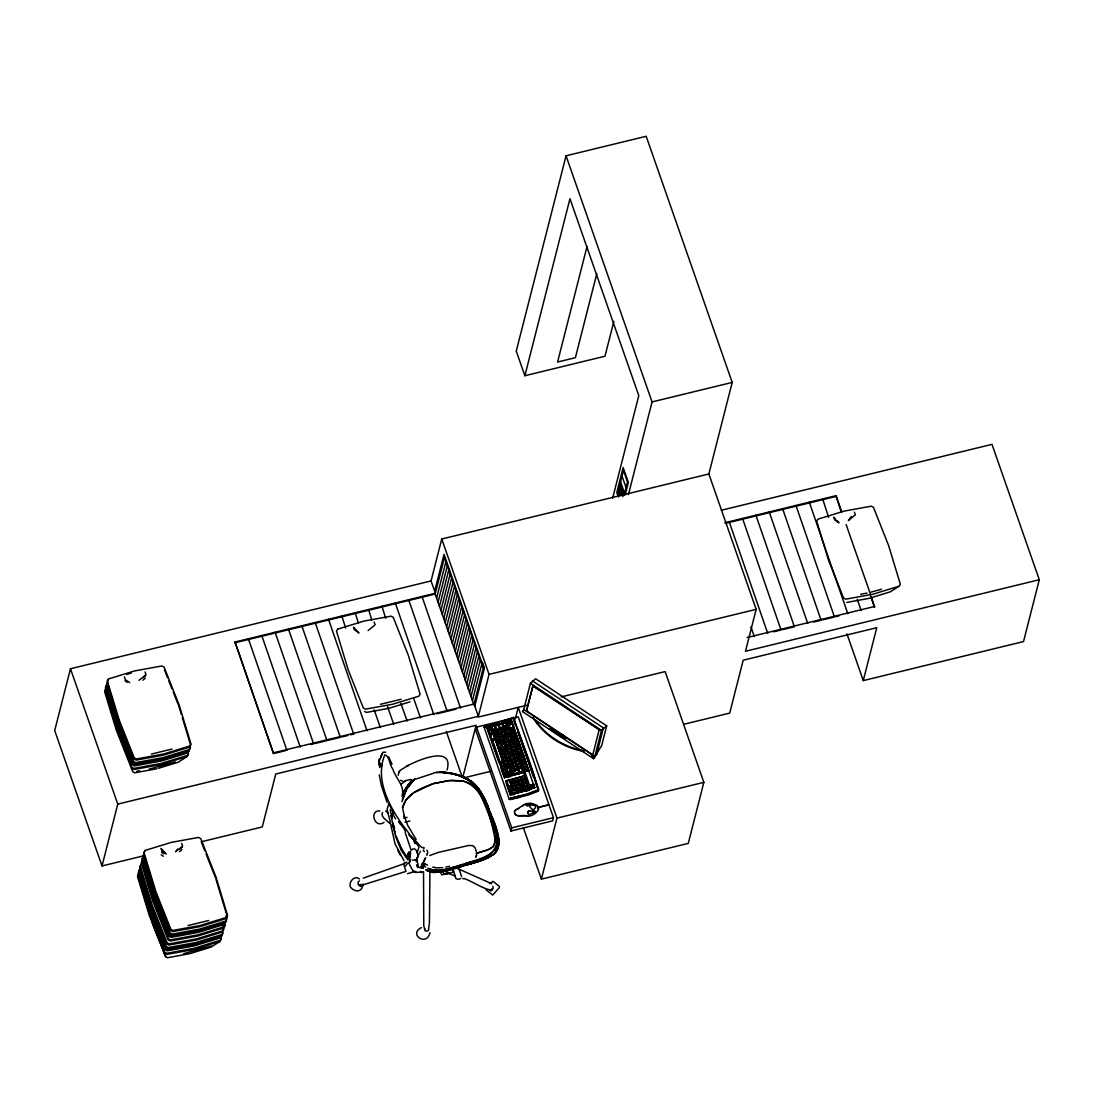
<?xml version="1.0" encoding="UTF-8"?>
<svg xmlns="http://www.w3.org/2000/svg" width="1094" height="1094" viewBox="0 0 1094 1094"><rect width="100%" height="100%" fill="white"/><g stroke="black" fill="none" stroke-linecap="round" stroke-linejoin="round"><path stroke-width="1.5" d="M494.748 725.883L498.126 724.57L494.748 725.883L496.539 731.024L500.04 730.067L499.561 728.686L496.744 729.452L496.539 731.024M500.04 730.067L496.662 731.366L497.743 734.457L501.243 733.486L500.751 732.118L497.948 732.884L497.743 734.457M501.243 733.486L498.987 734.498M506.03 747.612L502.543 748.187L502.023 744.563L502.543 748.187M507.233 751.045L503.746 751.619L503.226 747.981L503.746 751.619M509.626 757.513L506.139 758.484L506.344 756.911L509.148 756.145L509.626 757.91L506.262 758.826L507.342 761.916L510.83 760.945L510.351 759.578L507.548 760.344L507.342 761.916M510.83 760.945L508.587 761.957M512.033 764.378L508.532 765.349L508.737 763.776L511.554 763.01L512.033 764.774L509.777 765.39M513.236 767.81L509.736 768.781L509.941 767.209L512.758 766.443L513.223 768.207L509.859 769.123L510.939 772.214L514.303 771.297L513.948 769.875L511.144 770.641L510.939 772.214M516.833 778.107L513.455 779.42L515.356 786.025L514.016 778.873L516.833 778.107L521.51 791.878L521.141 790.47L518.337 791.236L518.132 792.808L529.551 789.43L506.043 722.163L486.926 728.043L498.973 762.491M429.915 871.768L429.422 923.336M429.149 924.375L428.547 930.16L427.234 931.103L424.992 930.762L423.761 925.661L423.528 871.822M507.917 721.808L511.226 720.549L512.307 723.64L508.997 724.898L507.917 721.808L511.226 720.549M510.201 728.331L513.51 727.072L510.201 728.331L511.281 731.407L514.59 730.163L512.963 726.895M511.404 731.749L512.471 734.84L515.78 733.595L514.7 730.505L511.404 731.749L512.471 734.84M512.594 735.182L513.674 738.272L516.983 737.028L515.903 733.937L512.594 735.182L513.674 738.272M514.877 741.705L513.811 738.231L514.877 741.705L518.187 740.46L512.936 725.896M515.411 743.25L518.72 742.005L515.411 743.25L520.088 756.638L523.397 755.393L522.317 752.303L519.007 753.547M523.397 756.747L525.024 760.015L521.715 761.274L520.648 757.786L523.944 756.939L528.621 770.313L525.311 771.571L524.245 768.084L525.311 771.571L528.922 770.244L528.717 771.038M521.838 761.615L522.905 764.706L526.214 763.448L525.147 760.371L521.838 761.615L522.905 764.706M523.028 765.048L524.108 768.138L527.417 766.88L526.337 763.803L523.028 765.048L524.108 768.138M530.221 785.642L533.53 784.384L534.61 787.475L531.301 788.733L530.221 785.642L533.53 784.384M379.618 767.468L379.809 762.409M381.519 766.839L381.615 764.501M538.535 808.808L536.839 805.416M380.452 766.62L380.712 763.68M529.742 814.592L535.404 811.461L534.624 812.049M429.956 932.69C426.838 947.035 408.076 934.426 421.381 927.616M485.298 727.51L484.027 727.072L513.51 717.445L517.517 729.862M514.426 811.871L514.795 810.654M505.948 735.565L502.461 736.166L501.9 732.542L501.38 733.076L504.717 731.763L501.257 732.734L500.177 729.643L503.513 728.331L500.067 729.301L499.028 724.31L501.845 723.517L519.253 773.649L512.142 775.646L511.582 772.022L517.845 769.328L514.563 770.819L514.809 771.502L511.062 772.555L511.582 772.022M501.257 732.734L500.71 729.11L500.177 729.643M504.826 735.879L502.584 736.508L503.103 735.975L503.664 739.599L507.151 738.997M504.854 743.031L504.307 739.407L504.854 743.031L508.313 742.06L504.977 743.373L506.057 746.464L509.517 745.493L506.18 746.805L507.26 749.896L510.72 748.925L507.384 750.238L508.45 753.328L511.91 752.357L508.573 753.67L509.654 756.761L513.113 755.79L509.777 757.103L510.857 760.193L514.317 759.209L510.98 760.535L512.06 763.626L515.506 762.641L512.17 763.968L513.25 767.058L516.71 766.074L513.373 767.4L514.453 770.491L517.831 769.547L517.435 768.138L514.618 768.932L514.453 770.491M506.057 746.464L505.51 742.84L504.977 743.373M507.26 749.896L506.7 746.272L506.18 746.805M508.45 753.328L507.903 749.705L507.384 750.238M509.654 756.761L509.107 753.137L508.573 753.67M510.857 760.193L510.296 756.569L509.777 757.103M512.06 763.626L511.5 760.002L510.98 760.535M513.25 767.058L512.703 763.434L512.17 763.968M518.46 779.913L521.264 779.119L521.66 780.528L518.296 781.472L517.736 777.848L520.553 777.068L525.257 790.825L521.893 791.769L521.332 788.145L521.893 791.769M519.486 784.904L518.939 781.28L519.486 784.904L522.987 784.302L519.609 785.246L520.689 788.336L524.149 787.352L523.67 785.984L520.853 786.777L520.689 788.336M538.494 809.177L538.043 806.743L538.33 808.192M379.604 758.689L378.825 764.72L379.604 758.689L378.934 763.174M498.946 737.889L498.426 734.265L498.946 737.889L502.433 736.918L514.303 771.297M500.136 741.322L499.63 737.698L500.136 741.322L503.637 740.351L500.259 741.664L501.339 744.754L504.84 743.783L501.462 745.096M501.339 744.754L500.833 741.13L500.259 741.664M504.936 755.051L504.43 751.414L504.936 755.051L508.436 754.081L505.059 755.393L506.139 758.484M516.559 789.458L515.219 782.306L515.479 786.381L512.129 787.188L512.854 786.613L513.209 790.278M517.134 787.803L516.683 789.8L517.763 792.89L515.848 786.285L516.423 785.738L517.134 787.803L519.951 787.037L520.306 788.446M530.535 803.311L531.711 803.516M361.485 885.292L360.623 886.455L359.461 885.866M417.662 867.556L418.154 864.957L416.527 858.12M419.002 847.153L417.033 852.896M476.273 856.547L476.642 854.688L475.781 857.34M409.129 863.221L409.935 859.569L410.811 859.323L409.129 863.221L409.744 865.081L412.835 870.564L415.583 872.451L423.378 872.027M489.524 727.154L487.295 727.688L488.02 727.113L488.375 730.778L492.013 729.876L493.162 734.088M490.727 730.587L488.498 731.12L489.209 730.546L489.811 734.894L493.449 733.992L503.24 762.915L495.363 739.476L491.849 740.734L490.659 734.676L489.934 735.25L493.449 733.992M492.464 730.901L491.739 726.211L491.015 726.785L492.464 730.901L495.814 730.095L494.529 725.527L495.814 730.095M497.291 733.431L498.208 736.959L497.291 733.431L493.654 734.334L493.298 730.669L496.088 729.999L497.018 733.527L496.088 729.999M494.857 737.766L494.502 734.101L493.777 734.676L494.857 737.766L498.495 736.864L499.411 740.378L498.495 736.864M496.061 741.199L495.691 737.534L494.98 738.108L496.061 741.199L499.684 740.296L500.614 743.811L499.684 740.296M497.62 743.031L497.264 744.631L496.184 741.541L496.895 740.966L497.62 743.031L500.409 742.347M502.091 747.147L503.008 750.675L502.091 747.147L498.454 748.064L498.098 744.399L500.888 743.715L501.804 747.243L500.888 743.715M499.657 751.496L499.302 747.831L498.577 748.405L499.657 751.496L503.295 750.58L504.211 754.108L503.295 750.58M500.861 754.928L500.491 751.263L499.78 751.838L500.861 754.928L504.484 754.012L505.401 757.54L502.05 758.361L500.97 755.27L501.695 754.696L502.05 758.361M492.573 740.159L500.245 762.121L499.89 763.735L503.527 762.819L504.443 766.347L503.527 762.819M503.363 763.256L500.013 764.077L500.724 763.503L501.093 767.168L504.717 766.251L505.647 769.779M507.807 764.405L506.891 760.877L503.254 761.793L502.898 758.128L505.688 757.445L506.604 760.973L505.688 757.445M504.717 766.251L501.202 767.509L501.927 766.935L502.283 770.6L505.92 769.684L506.837 773.212L505.92 769.684M504.457 765.226L504.088 761.561L503.377 762.135L504.457 765.226L508.081 764.309L509.011 767.838L508.081 764.309M505.756 770.121L502.406 770.942L503.131 770.367L503.486 774.032L510.843 772.214L511.76 775.742M507.931 764.747L504.58 765.568L505.291 764.993L505.647 768.658L509.284 767.742L510.57 772.309L509.284 767.742M506.96 773.554L508.04 776.644L505.77 769L506.495 768.426L507.575 771.516L506.96 773.554L503.609 774.374L504.32 773.8L505.045 775.851L504.443 778.149M508.765 774.949L508.409 776.549L507.329 773.458L508.054 772.884L508.765 774.949L511.568 774.265M511.636 786.942L509.517 779.981L506.727 780.665L508.642 786.148L508.286 787.748L519.226 784.972L515.848 786.285M514.659 782.853L518.023 781.54L510.816 783.413L510.447 779.749L513.25 779.078L514.166 782.593L513.25 779.078M512.84 790.374L510.925 783.755L511.65 783.181L511.76 787.283L508.409 788.104L509.12 787.53L509.489 791.181L520.429 788.405L517.052 789.718L518.132 792.808M516.683 789.8L509.599 791.523L510.324 790.948L510.679 794.613L505.811 780.911L524.751 775.701L524.573 776.439M613.843 321.472L604.996 356.22L524.86 375.734L516.259 351.119L566.049 155.799L646.185 136.285L732.201 382.421L708.857 473.976L441.744 539.014L431.063 580.941L70.467 668.749L54.7 730.587L102.015 865.956L143.314 855.891M102.015 865.956L117.769 804.117L70.467 668.749M235.032 642.028L273.527 753.588L235.032 642.028L435.357 593.249L431.063 580.941M248.379 638.773L286.888 750.334L287.093 749.527M261.74 635.518L300.248 747.079M275.1 632.264L313.595 743.824L310.628 744.549M288.447 629.023L326.956 740.583L315.086 743.469M301.807 625.768L340.316 737.329L328.432 740.214M315.168 622.513L353.663 734.074L350.695 734.799M328.515 619.259L367.023 730.819M341.875 616.004L345.595 628.052M355.222 612.763L358.394 623.183M368.582 609.508L371.741 619.942M381.943 606.254L385.662 618.288M353.663 734.074L353.868 733.267M395.29 602.999L433.798 714.56M408.65 599.744L447.159 711.305L447.364 710.512M422.011 596.49L460.506 708.064L460.711 707.257M434.646 591.198L444.041 554.357L484.177 669.213L474.782 706.054M435.152 594.042L444.492 557.42L483.206 668.188L473.866 704.809L435.152 594.042L234.827 642.821M436.588 598.144L445.928 561.523M407.296 720.262L407.091 721.069L400.91 703.415M438.024 602.247L447.364 565.625M439.46 606.349L448.8 569.728M440.896 610.452L450.222 573.83M442.332 614.554L451.658 577.933M443.754 618.657L453.094 582.035M420.643 717.008L420.438 717.814L413.71 698.546M445.19 622.759L454.53 586.138M446.625 626.862L455.966 590.24M448.061 630.964L457.401 594.343M449.497 635.067L458.824 598.445M450.933 639.169L460.259 602.548M452.355 643.272L461.695 606.65M453.791 647.374L463.131 610.753M524.86 375.734L569.974 198.725L638.787 395.631L612.654 498.194M455.227 651.477L464.567 614.855M456.663 655.579L466.003 618.958M458.099 659.682L467.425 623.06M459.535 663.784L468.861 627.163M460.957 667.887L470.297 631.265M462.393 671.989L471.733 635.368M463.829 676.092L473.169 639.47M465.265 680.194L474.605 643.573M466.7 684.297L476.027 647.675M468.136 688.399L477.463 651.778M469.558 692.502L478.898 655.88M470.994 696.604L480.334 659.983M586.999 246.601L557.584 362.032L575.389 357.697L596.818 273.596M472.43 700.707L481.77 664.085M463.022 776.494L476.095 725.254L275.756 774.032L262.273 826.927L201.146 841.819M441.744 539.014L489.059 674.383L478.16 717.117L526.487 705.343M476.519 727.086L475.712 730.259L510.925 831.016L552.661 820.856L553.468 817.683L518.255 716.912L476.519 727.086L511.732 827.843L510.925 831.016M506.043 722.163L497.114 725.527M507.507 722.313L511.404 720.139L534.706 788.2M508.71 725.746L512.607 723.572L512.402 724.365M511.404 720.139L510.351 721.302M509.79 728.823L513.688 726.662L512.635 727.825M515.288 718.908L518.228 707.353L556.942 818.121L541.38 879.152L688.29 843.378L703.852 782.347L665.138 671.579L561.154 696.905M514.59 742.553L518.474 740.392L523.493 756.118L522.645 756.474M515.014 743.756L518.898 741.595L517.845 742.758M523.78 709.418L530.426 683.299L535.65 678.772L606.705 725.869L601.686 745.561L593.577 758.689L522.535 711.592L523.78 709.418L594.821 756.501L593.577 758.689M532.983 685.733L526.405 711.155L532.983 685.733L599.197 729.63L592.77 754.86L526.556 710.977M519.8 757.486L523.698 755.325L523.493 756.118M533.243 717.103L533.065 717.801A71.342 63.849 14.3 0 0 583.854 751.455L584.018 750.771M523.37 773.007L523.561 772.268L504.607 777.478L487.103 727.373M514.782 810.695L524.204 804.555A10.27 9.19 14.3 0 1 526.98 803.707M515.889 814.893L517.913 815.741L525.27 815.413M523.041 805.895L523.493 804.787M529.359 790.169L529.551 789.43M507.698 721.575L531.014 789.581L530.221 787.283M527.951 816.206L528.265 816.192A10.27 9.19 14.3 0 0 532.901 814.88L533.065 814.784A17.736 15.863 14.3 0 0 536.292 812.445L536.757 811.98A17.86 15.986 14.3 0 0 537.988 810.394L538.439 809.451M621.46 487.336L619.354 495.582L618.001 491.712M622.062 494.064L622.801 491.165M625.18 494.885L628.353 482.427L623.156 467.548L616.811 492.478L618.37 496.936M628.435 494.625L652.065 401.922L566.049 155.799M594.821 756.501L601.481 730.382L606.705 725.869M596.449 755.161L603.396 727.92L532.34 680.837M729.178 521.701L767.687 633.262L767.892 632.455M742.539 518.447L781.034 630.007L773.622 631.812M755.899 515.192L794.394 626.753L782.525 629.652M769.246 511.951L807.755 623.512M708.857 473.976L756.159 609.344L745.479 651.272L1039.3 579.724L991.984 444.355L721.411 510.242M782.607 508.696L821.102 620.257L813.69 622.062M754.532 635.71L754.327 636.517L750.963 626.876M795.953 505.442L834.462 617.002L822.592 619.888M809.314 502.187L847.823 613.748M822.674 498.932L828.637 517.394M841.436 512.539L836.021 495.678L724.734 522.782M861.375 609.7L861.169 610.493L857.245 599.266M871.371 596.818L874.53 607.252L870.605 596.011M1039.3 579.724L1023.533 641.563L863.275 680.591L876.759 627.696L743.195 660.215L729.712 713.11L683.928 724.255M401.922 801.546L407.146 787.995L415.241 778.586M416.322 861.867L417.963 856.137C418.181 852.841 414.899 845.607 411.44 850.298M492.573 889.012L491.985 890.188M402.483 799.317L406.271 789.567L414.284 779.379M492.013 729.876L492.724 732.83M495.363 739.476L491.849 740.734M505.401 757.54L504.484 754.012M506.891 760.877L504.498 761.862M510.843 772.214L507.329 773.458M511.185 785.629L509.517 779.981M505.496 722.286L507.192 726.307L503.855 727.469C499.657 718.635 509.585 722.286 508.395 729.739L505.045 730.901L504.143 727.373L505.045 730.901M506.248 734.334L505.346 730.806L506.248 734.334L509.599 733.171L508.136 729.835L509.599 733.171M507.452 737.766L506.536 734.238L507.452 737.766L510.802 736.604L509.325 733.267L515.589 750.334L512.252 751.496L511.336 747.968L512.252 751.496M507.575 738.108L508.655 741.199L511.992 740.036L510.529 736.7L507.575 738.108L508.655 741.199M513.442 754.928L512.539 751.4L513.442 754.928L516.792 753.766L515.329 750.429L516.792 753.766M514.645 758.361L513.742 754.833L514.645 758.361L517.995 757.198L516.532 753.862L523.274 772.296L519.923 773.458L518.529 768.562L519.923 773.458M515.848 761.793L514.932 758.265L515.848 761.793L519.199 760.631L518.118 757.54M515.971 762.135L517.052 765.226L520.388 764.063L518.925 760.727L515.971 762.135L517.052 765.226M517.161 765.568L518.241 768.658L521.592 767.496L520.129 764.159L517.161 765.568L518.241 768.658M524.204 775.824L525.667 779.16L522.317 780.323L521.414 776.795L524.204 775.824L529.264 789.458L525.927 790.62L525.011 787.092L525.927 790.62M522.44 780.665L523.52 783.755L526.87 782.593L525.407 779.256L522.44 780.665L523.52 783.755M523.643 784.097L524.723 787.188L528.074 786.025L526.597 782.689L523.643 784.097L524.723 787.188M388.575 804.582L387.044 809.382L390.449 822.688M402.469 794.805L409.047 783.714L403.713 792.029M401.963 796.268C405.532 786.326 395.29 777.848 392.732 768.877C389.505 765.253 389.724 756.132 384.814 754.805C373.478 782.06 392.828 813.348 409.853 834.394M407.351 863.494L405.737 865.997M419.959 852.226L420.411 851.241M417.224 857.696L419.289 853.361M404.589 790.401L412.219 780.022M402.948 793.615L405.368 788.692L411.877 780.337M496.731 851.173C503.349 831.125 487.432 810.216 481.018 792.261M363.058 883.911C362.223 893.06 354.634 892.184 350.422 887.125C348.302 882.448 354.47 874.557 359.475 878.961M550.665 727.688L565.789 737.698L564.942 739.175L549.831 729.151L550.679 727.688M552.839 731.011L553.564 729.725L550.747 727.852M553.099 731.189C553.126 728.166 558.391 731.722 555.93 733.062M556.108 733.185C556.108 730.19 561.4 733.691 558.938 735.059M559.13 735.195C559.431 731.626 567.704 737.192 564.928 739.038M561.96 737.055L562.685 735.77M562.849 735.865L562.111 737.165M108.156 680.14L107.021 682.082L118.795 720.946L133.906 759.004L136.107 760.125L163.362 755.161L189.535 747.12L190.657 745.178L182.329 717.65M107.732 682.629L106.61 684.571L118.371 723.435L133.482 761.492L135.697 762.627L162.938 757.65L189.112 749.609L190.247 747.667M107.417 683.791L105.68 686.676L117.455 725.541L132.565 763.598L134.767 764.72L162.021 759.756L188.195 751.715L189.918 748.843M106.487 685.897L105.352 687.839L117.126 726.717L132.237 764.761L134.439 765.896L161.693 760.932L187.867 752.891L189.002 750.935M106.077 688.386L104.942 690.341L116.716 729.206L131.827 767.25L134.029 768.385L161.283 763.421L187.457 755.38L188.578 753.438M105.749 689.562L104.614 691.504L116.388 730.368L132.825 771.858L134.658 772.815L156.866 768.767M158.398 768.303L178.199 762.217L187.129 756.542L188.264 754.6M144.777 851.597L143.642 853.552L155.416 892.417L170.527 930.461L172.729 931.596L199.983 926.632L226.143 918.591L227.278 916.635L215.997 879.398M144.353 854.086L143.218 856.041L154.992 894.906L170.103 932.95L172.319 934.085L199.559 929.121L225.733 921.08L226.868 919.138L225.884 915.897M144.039 855.262L142.302 858.147L154.076 897.012L169.173 935.055L171.389 936.191L198.629 931.226L224.803 923.186L226.54 920.3M143.109 857.368L141.974 859.31L153.748 898.174L168.859 936.232L171.061 937.353L198.315 932.389L224.489 924.348L225.624 922.406M142.699 859.857L141.564 861.798L153.338 900.663L168.435 938.72L170.65 939.842L197.891 934.878L224.065 926.837L225.2 924.895M142.37 861.019L141.235 862.961L153.01 901.825L168.12 939.883L170.322 941.018L197.576 936.054L223.75 928.013L224.885 926.057M141.317 863.863L140.182 865.819L151.957 904.683L167.067 942.727L169.269 943.862L196.523 938.898L222.697 930.857L223.832 928.915L222.848 925.674M141.003 865.039L139.868 866.981L151.642 905.846L166.739 943.903L168.955 945.025L196.195 940.061L222.369 932.02L223.504 930.078L222.52 926.837M140.579 867.528L139.444 869.47L151.218 908.335L166.329 946.392L168.531 947.513L195.785 942.549L221.959 934.508L223.094 932.567M139.663 869.634L138.528 871.576L150.302 910.44L165.399 948.498L167.614 949.619L194.855 944.655L221.029 936.614L222.766 933.729M140.264 868.691L139.129 870.633L150.904 909.497L166.014 947.554L168.216 948.689L195.47 943.725L221.631 935.685M139.335 870.797L138.2 872.739L149.974 911.603L165.085 949.66L167.286 950.795L194.541 945.831L220.714 937.79L221.85 935.835M138.924 873.285L137.789 875.227L149.563 914.105L164.661 952.149L166.876 953.284L194.117 948.32L220.291 940.279L221.426 938.324M138.596 874.462L137.461 876.403L149.235 915.268L165.673 956.758L167.505 957.715L189.713 953.667L211.046 947.117L219.976 941.442L221.111 939.5M899.2 586.165L900.335 584.223L888.56 545.359L873.45 507.301L871.248 506.18L843.994 511.144L817.82 519.185L816.698 521.127L828.459 559.991L843.57 598.049L845.785 599.17L873.026 594.206L899.2 586.165L890.27 591.84L868.937 598.391L846.729 602.438M399.406 771.202L398.599 772.555L400.732 769.971L408.363 765.376L406.653 766.32C416.705 760.508 454.215 744.317 447.077 769.957M414.024 871.713L407.556 873.709M399.064 771.762L398.175 775.277M358.135 881.846L358.217 884.855L361.252 885.429L405.573 871.535M423.857 848.903L424.116 847.659L421.737 847.481M177.584 849.053L175.587 851.829L182.63 846.072L181.686 843.378M851.31 516.423L848.315 520.566L855.358 514.823L854.414 512.129M514.563 770.819L515.124 770.08M599.197 729.63L532.833 685.924M522.535 711.592L523.493 710.539M410.66 781.936L409.306 783.4L412.041 780.596M489.838 883.637L493.079 881.354L499.397 886.482L499.247 887.713L492.71 895.083L486.133 889.901M500.067 729.301L499.028 724.31M513.373 767.4L513.906 766.867L514.618 768.932M518.296 781.472L517.736 777.848M519.609 785.246L522.946 783.919L522.467 782.552L519.664 783.345M527.062 805.006C525.776 807.933 533.749 803.064 527.089 805.006M495.609 852.445L493.927 853.99M496.662 731.366L497.223 730.833L497.948 732.884M505.059 755.393L505.619 754.846L506.344 756.911M506.262 758.826L506.823 758.279L507.548 760.344M509.859 769.123L510.419 768.576L511.144 770.641M517.052 789.718L517.612 789.171L518.337 791.236M515.698 809.628L516.491 809.396M138.979 680.359L146.008 674.615L145.064 671.921M143.341 677.692L145.68 675.777M142.931 680.181L145.27 678.266M368.09 630.568L375.133 624.811L374.189 622.117M179.963 849.163L182.301 847.248M179.539 851.652L181.891 849.737M382.531 812.568C379.481 817.833 391.296 822.291 392.24 826.927M493.654 734.334L492.573 731.243L493.298 730.669M498.098 744.399L497.373 744.973L498.454 748.064M503.254 761.793L502.173 758.703L502.898 758.128M506.727 780.665L506.002 781.239L509.353 780.419M510.816 783.413L509.736 780.323L510.447 779.749M493.914 854.004L479.268 861.251L488.129 857.751M412.862 793.437L405.778 800.097L402.701 807.413C405.97 793.779 420.944 788.295 432.663 783.878L414.517 792.384M401.457 783.906L405.067 781.253M460.697 878.468L458.345 879.398L455.911 878.619L453.572 870.892M529.756 810.709L528.238 811.926A1.737 1.709 -31.3 0 0 527.978 812.596L528.279 813.936A1.819 1.668 -18.5 0 0 528.771 814.387L528.976 814.497M358.709 881.381L359.488 880.943M488.334 857.655L493.873 854.223L481.278 860.568M446.161 872.903L447.323 872.383M410.92 779.448L404.876 780.774M524.122 756.515L520.416 757.951M533.708 783.974L530.002 785.41M534.911 787.406L531.205 788.842M512.224 718.717L501.996 722.532M517.558 809.027L518.734 808.521M429.723 855.535L438.174 852.445L468.834 845.43L473.059 845.717L475.069 847.836L476.369 851.747M382.886 752.248L385.772 752.207M384.062 822.346C374.435 829.143 368.897 809.984 379.905 810.914M517.722 729.069L538.699 789.512L527.39 793.861L510.583 798.196L509.202 799.386L527.937 795.119L538.398 791.14C532.764 766.32 521.414 741.964 513.51 717.445M508.997 724.898L508.655 723.476L511.404 722.423L512.307 723.64M511.281 731.407L510.925 729.985L513.688 728.946M512.129 733.418L514.891 732.378M513.332 736.85L516.081 735.811M513.797 738.614L517.106 737.37L518.187 740.46M514.522 740.282L517.284 739.243M516.491 746.34L516.149 744.918L518.898 743.879L519.8 745.096L516.491 746.34L520.088 756.638M516.614 746.682L519.923 745.438L521.004 748.528L517.694 749.773M517.353 748.351L520.101 747.311M517.818 750.115L521.127 748.87L522.207 751.961L518.898 753.205M518.542 751.783L521.305 750.744M519.746 755.216L522.508 754.176M520.635 758.183L523.944 756.939M521.715 761.274L521.359 759.851L524.122 758.812M522.563 763.284L525.325 762.244M523.766 766.716L526.515 765.677M524.231 768.48L527.54 767.236L528.621 770.313M524.97 770.149L527.718 769.109M531.301 788.733L530.959 787.311L533.722 786.258L534.61 787.475M363.194 878.14L404.561 863.535M526.05 791.345L528.265 790.552M415.939 779.037L433.511 773.294M502.529 723.695L505.879 722.532M503.855 727.469L503.664 725.992L506.454 725.035M503.978 727.811L506.932 726.402L508.395 729.739M504.867 729.424L507.657 728.467M505.168 731.243L507.397 730.464M506.057 732.857L508.847 731.9M506.372 734.676L509.722 733.513M507.26 736.289L510.05 735.332M508.464 739.722L511.254 738.765M509.886 741.158L512.115 740.378L513.195 743.469L509.845 744.631L508.942 741.103L509.845 744.631M509.654 743.154L512.443 742.183M511.089 744.59L513.318 743.811L514.399 746.901L511.048 748.064L510.146 744.535L511.048 748.064M510.857 746.587L513.647 745.616M511.171 748.405L514.125 746.997L515.589 750.334M512.06 750.019L514.85 749.048M512.361 751.838L515.712 750.675M513.264 753.451L516.053 752.481M513.565 755.27L516.915 754.108M514.453 756.884L517.243 755.913M514.768 758.703L516.997 757.923M515.657 760.316L518.447 759.345M516.86 763.749L519.65 762.778M518.05 767.181L520.84 766.21M518.365 769L521.715 767.838L523.274 772.296M519.732 771.981L522.522 771.024M521.236 777.232L523.479 776.453M522.317 780.323L522.139 778.846L524.929 777.889M523.329 782.278L526.118 781.321M524.532 785.711L527.322 784.754M524.846 787.53L527.8 786.121L529.264 789.458M525.735 789.143L528.525 788.186M486.912 850.161L476.136 853.402L486.912 850.147M448.362 872.821L441.99 874.872L440.882 873.409M485.394 726.129L494.707 723.845M469.408 862.318C499.575 856.862 503.254 839.987 489.852 813.157M454.844 868.527L460.177 866.899L459.494 867.104M465.155 863.645C475.534 859.966 487.541 857.887 495.267 849.409C501.161 838.455 493.216 825.683 490.509 814.948C483.863 786.176 463.747 770.108 434.195 772.637M453.6 868.909L446.379 871.015M479.199 861.019L465.798 864.875M462.707 864.41L459.603 865.368M126.63 674.465L131.253 673.042M188.797 750.785L162.623 758.826L135.369 763.79L133.167 762.655L118.056 724.611L106.282 685.747M187.129 756.542L160.955 764.583L133.714 769.547L131.499 768.426M175.478 761.985L149.263 769.055M410.045 701.828L388.712 708.379L366.504 712.426L364.671 711.469M225.419 922.242L199.245 930.283L171.99 935.247L169.789 934.126L154.678 896.068L142.904 857.204M466.659 863.18L456.95 866.188M458.044 865.846C448.608 868.513 438.051 872.889 428.438 868.486M219.976 941.442L193.802 949.483L166.548 954.447L164.346 953.312M211.361 945.954L183.683 953.653M458.154 867.501L445.983 871.097M172.018 749.048L151.355 754.081M401.142 699.257L380.48 704.29M881.367 589.269L871.221 592.086M208.639 920.519L187.977 925.551M455.022 866.763C446.366 869.347 436.711 872.424 428.014 868.294M450.236 869.374L436.301 872.246L427.59 870.482M462.994 866.065L460.437 866.817L465.511 865.327M451.384 869.033C468.806 862.236 507.206 861.498 497.401 834.284M465.702 865.272L479.131 861.293L467.986 864.616M498.508 724.843L501.845 723.517M500.231 727.742L503.035 726.949L503.431 728.358M501.421 731.175L504.238 730.382L504.635 731.79M502.625 734.607L505.442 733.814L505.838 735.223M503.828 738.04L506.631 737.247L507.028 738.655M503.773 739.941L506.03 739.312M505.018 741.472L507.835 740.679L508.231 742.088M506.221 744.905L509.038 744.111L509.435 745.52M507.425 748.337L510.228 747.544L510.624 748.952M508.628 751.769L511.431 750.976L511.828 752.385M509.818 755.202L512.635 754.409L513.031 755.817M511.021 758.634L513.838 757.841L514.235 759.25M512.224 762.067L515.028 761.274L515.424 762.682M513.414 765.499L516.231 764.706L516.628 766.115M512.307 774.087L518.857 772.241L519.253 773.649M517.216 778.381L520.553 777.068M518.406 781.813L521.742 780.501M521.934 788.364L524.149 787.352M522.057 790.21L524.86 789.417L525.257 790.825M465.456 864.971C452.642 867.46 438.913 876.403 425.99 869.744M499.151 736.317L501.955 735.551L502.433 737.315L500.19 737.93M500.341 739.749L503.158 738.983M501.544 743.182L504.361 742.416L504.717 743.838M502.748 746.614L505.551 745.848L505.907 747.27M502.666 748.528L504.908 747.913M503.951 750.046L506.754 749.281L507.11 750.703M503.855 751.961L506.112 751.346M505.141 753.479L507.958 752.713L508.313 754.135M514.741 780.938L517.544 780.172L517.9 781.581M515.944 784.371L518.747 783.605L519.103 785.013M412.602 860.144L416.322 859.829L415.392 859.952M499.288 723.257L484.027 727.072L509.216 799.14L527.185 794.6L538.631 790.265L534.542 778.6L536.88 786.764M449.374 873.176L453.299 872.191L453.285 871.398M517.913 815.741L527.896 816.056L526.419 815.577M510.583 798.196L519.896 795.912M652.065 401.922L732.201 382.421M726.006 523.219L835.816 496.485M489.059 674.383L756.159 609.344M273.732 752.781L474.071 704.003L478.365 716.31L117.769 804.117M747.12 637.515L874.735 606.445M275.018 753.219L285.397 750.689M341.793 736.959L347.728 735.524M436.766 713.835L456.061 709.144M835.953 616.647L838.92 615.922M491.015 726.785L494.379 725.965M488.731 729.178L491.534 728.495L490.809 726.443L491.726 729.971L491.534 728.495M492.82 729.301L495.609 728.618M492.573 731.243L495.938 730.436M490.18 733.295L492.97 732.611M494.023 732.734L496.813 732.05M493.777 734.676L497.127 733.869M495.213 736.166L498.016 735.483M494.98 738.108L498.331 737.301M492.218 739.134L495.008 738.45M496.416 739.599L499.206 738.915M496.184 741.541L499.534 740.734M498.823 746.464L501.613 745.78M498.577 748.405L501.927 747.599M500.013 749.896L502.802 749.212M499.78 751.838L502.009 751.291M501.216 753.328L504.006 752.645M500.97 755.27L504.334 754.45M502.419 756.761L505.209 756.077M502.173 758.703L505.524 757.882M503.609 760.193L506.413 759.509M500.245 762.121L503.049 761.451M504.813 763.626L507.602 762.942M501.449 765.554L504.238 764.884M506.016 767.058L508.806 766.374M464.212 777.766L491.452 771.12M502.652 768.986L505.442 768.316M505.77 769L509.12 768.179M503.842 772.419L506.645 771.735M507.575 771.516L510.365 770.832M505.045 775.851L507.835 775.167M507.384 777.437L510.324 776.713M509.736 780.323L513.086 779.516M511.171 781.813L513.961 781.13M510.925 783.755L514.276 782.948M508.642 786.148L511.445 785.465M512.375 785.246L515.165 784.562M509.845 789.581L512.635 788.897M513.565 788.678L516.368 787.995M511.048 793.013L517.558 791.427M510.611 794.641L518.747 792.658M511.91 794.955L514.85 794.23M549.024 804.637L538.289 807.427L549.092 804.828M511.732 827.843L553.468 817.683M556.942 818.121L703.852 782.347M510.214 799.632L520.443 797.17M403.795 818.175L407.064 817.409M405.067 822.141L409.949 821.006M445.873 867.091L449.538 866.243M527.787 804.651L532.751 803.844M406.9 862.236L404.288 862.81L404.383 864.397M448.403 873.532L444.82 874.297M410.25 851.87L408.582 852.226L410.51 854.072M409.963 853.033L408.294 853.388L410.223 855.234M409.758 853.799L408.089 854.154L410.018 856M490.946 891.063L489.1 889.531M860.704 594.302L867.022 593.098M449.456 873.395L443.754 873.983L446.42 873.614M136.572 771.366L139.745 770.791M442.824 867.651L435.262 867.884M551.595 729.411L552.292 729.411L551.54 729.11M526.57 805.075L526.009 805.075A1.737 1.012 -16.8 0 1 525.352 804.91L525.982 803.666L530.289 803.283M436.164 772.514C459.371 770.6 482.29 784.029 487.705 807.659M432.691 867.255L434.892 867.255M530.166 810.996L534.597 811.297M533.079 809.847C542.173 804.322 522.467 802.558 533.065 809.834M440.745 772.2L441.785 772.255M439.911 771.831L458.112 774.935M441.005 771.885L448.991 772.843M443.808 772.446L441.88 772.255L445.75 772.624M446.502 772.72L447.802 772.911M421.176 867.925L417.416 866.94L417.019 864.711L417.238 866.065M402.879 781.239L400.609 780.309M451.986 773.649L451.289 773.513L453.258 773.923M450.578 773.089C461.9 775.085 473.565 780.131 479.76 790.278M454.283 774.155L457.771 775.099M454.858 774.347L458.044 775.181M425.634 864.465L423.392 863.33L427.645 865.163M412.725 871.084L414.831 871.768M458.55 775.331L461.066 776.179M458.892 775.455L459.63 775.714M415.023 871.371L415.952 871.699M449.607 873.915L455.282 875.952M461.08 775.919L471.938 781.622L480.129 790.948M462.707 878.728C466.126 876.581 495.555 898.147 492.874 886.222M462.488 776.713L465.702 778.094L464.594 777.588M457.306 868.417L491.698 883.706M426.291 870.25L433.47 872.438L441.757 872.068L433.046 872.383L426.496 870.304M410.414 854.455L408.486 852.609M410.318 854.838L408.39 853.005M410.127 855.617L408.185 853.771M409.922 856.383L407.994 854.537M409.635 857.532L407.706 855.686M409.539 857.915L408.5 857.409L409.894 856.739L407.898 854.92M409.429 858.311L408.404 857.792L409.785 857.122L407.802 855.303M468.601 779.625L466.523 778.504L468.437 779.557M536.826 805.471L536.128 805.075A17.86 15.986 14.3 0 0 534.063 804.295L533.38 804.104A17.736 15.863 14.3 0 0 531.274 803.734M421.327 864.205L425.744 867.132M385.731 811.078L388.165 813.006M424.034 866.106L421.614 864.356M422.927 868.007L420.725 866.544L423.419 868.321M530.426 683.299L601.481 730.382M591.69 755.749L594.534 757.636M555.492 732.433L559.581 735.154M420.862 866.954L422.845 868.335M129.653 682.629L125.345 679.647L124.401 676.954M125.017 680.81L127.177 682.3M166.274 854.099L161.967 851.105L161.023 848.411L165.126 852.855M161.638 852.267L163.799 853.771M161.228 854.77L163.375 856.26M470.611 780.911L471.883 781.841M470.776 781.02L475.138 784.767M515.876 814.948L514.946 813.772M472.184 782.073L478.01 788.118L475.548 785.191M409.758 860.185L401.676 849.45L396.096 835.966M424.376 851.665L423.2 850.257M413.258 839.33L408.924 834.599L415.364 841.505M835.556 519.117L833.751 517.161L834.695 519.855L839.002 522.85L836.705 520.361M411.057 835.761L421.053 846.906M416.431 843.529L417.293 844.541M407.898 859.925L401.348 850.462L395.59 836.349M404.766 830.537L405.395 831.331M417.634 844.978L418.551 846.264M407.091 857.915L406.23 856.766M421.327 872.739L420.493 871.371M400.623 824.179L404.643 829.512M416.13 839.385L407.679 825.314L404.083 815.591L404.507 817.109L402.428 807.016M414.899 842.995L413.6 840.739M485.791 801.957L478.078 788.213L479.569 790.319M415.337 842.927L415.488 843.515A170.459 16.219 -82.5 0 1 414.858 843.228M391.05 826.052L395.071 843.925L404.001 860.746M398.462 821.526L400.021 823.946M403.836 853.197L398.353 842.093M410.154 852.253L410.77 853.279M392.431 813.498L395.563 818.941M480.922 792.111L487.186 804.569M426.933 850.134L427.822 852.458M397.669 850.024L400.595 855.522M482.098 794.476L486.078 802.558M391.953 810.039L393.744 813.457M392.349 810.203L393.731 813.157M388.643 756.884L392.021 764.241M388.917 803.57L391.228 808.603M486.584 803.693L489.223 810.052M514.932 813.827L514.44 811.816M487.377 805.02L487.883 806.237M487.418 805.635L489.114 809.806M164.415 669.843L167.56 677.774M168.818 680.947L171.963 688.878M173.221 692.051L178.267 704.727M201.665 842.9L204.81 850.817M206.069 853.99L215.504 877.771M152.326 923.131L165.673 956.758M411.139 850.202L405.231 832.548M387.153 802.463L381.423 785.793L379.249 774.867M487.992 806.469C491.083 820.473 506.481 840.438 494.392 853.785L498.016 848.506L498.632 841.218M489.62 811.119L491.138 815.085M490.413 813.143L491.466 815.919M492.833 819.652L494.994 825.943M491.644 816.397L493.517 821.649M836.021 495.678L841.642 511.732M846.127 524.573L870.25 593.604M846.934 633.85L863.275 680.591M622.007 476.027L626.042 487.568M620.544 481.757L624.578 493.285M620.107 483.466L624.141 494.994L627.491 481.839L623.457 470.311L617.631 493.189L618.63 496.074M619.368 486.365L622.951 496.621M618.63 489.25L620.872 495.678M518.064 731.435L533.995 777.027M513.729 720.522L515.438 725.418M517.845 732.31L533.776 777.889M510.693 720.372L511.404 722.423M518.187 741.814L518.898 743.879M532.997 784.207L533.722 786.258M513.524 730.464L516.272 738.327M507.931 721.411L508.655 723.476M510.214 727.934L510.925 729.985M515.424 742.867L516.149 744.918M520.648 757.786L521.359 759.851M530.234 785.246L530.959 787.311M513.524 739.503L518.105 752.631M520.224 758.689L524.491 770.887M502.707 723.257L503.664 725.992M521.414 776.795L522.139 778.846M520.142 784.713L520.853 786.777M498.126 724.57L501.955 735.551M495.308 725.336L496.744 729.452M508.737 763.776L508.026 761.711L508.532 765.349M509.941 767.209L509.216 765.144L509.736 768.781M493.285 734.43L494.72 738.546M523.424 827.789L541.38 879.152M501.161 768.754L503.896 776.576M506.166 783.113L510.433 795.311M446.27 731.407L462.037 776.535M387.563 706.656L393.731 724.324M374.203 709.91L380.37 727.565M459.056 869.033L461.627 876.677M493.996 822.961L498.18 837.936M495.24 826.722L496.963 832.671M403.959 865.081L405.915 871.248M178.896 706.314L181.344 714.409M452.766 869.388L453.395 871.904L452.889 869.648M393.033 823.098L394.537 829.143M394.127 830.264L390.941 815.563M395.563 836.254L394.319 830.852M394.907 831.166L395.331 833.095M390.161 809.546L392.062 818.49M391.666 814.756L392.308 817.997M393.758 827.187L394.319 830.825M394.1 826.161L394.373 828.254M361.143 884.458A1.641 1.477 14.3 0 1 359.803 884.472M492.341 888.807A1.641 1.477 14.3 0 1 491.767 889.094M424.978 929.189A1.641 1.477 14.3 0 1 424.787 928.286M533.79 812.514A23.042 20.116 -53.5 0 1 533.366 812.746M527.65 812.842A1.846 1.614 -53.5 0 1 527.841 811.926M528.101 811.516A1.846 1.614 -53.5 0 1 529.277 810.791M533.298 810.914A23.042 20.116 -53.5 0 1 534.159 811.064M582.719 750.511A71.342 63.849 14.3 0 1 536.074 721.288M495.35 839.987L493.503 846.496L488.102 849.764C502.775 844.267 491.261 824.657 488.922 814.852C483.425 802.34 478.734 783.454 462.666 781.034C486.119 788.104 490.618 819.269 495.35 839.987M482.263 662.403L482.864 664.564L482.263 662.403M483.493 665.918L484.095 668.078L483.493 665.918M427.481 853.388L427.016 854.879L427.481 853.388M381.109 755.995L380.548 757.937L382.599 753L381.109 755.995M424.13 860.773L421.395 866.763L425.675 857.641L424.13 860.773M560.607 735.168L561.277 735.811L560.607 735.168M108.47 678.964L107.349 680.919L119.109 719.784L134.22 757.827L136.435 758.962L163.676 753.998L189.85 745.958L190.985 744.016L179.211 705.151L164.1 667.094L161.898 665.959L134.644 670.923L108.47 678.964M145.092 850.435L143.957 852.376L155.731 891.241L170.842 929.298L173.043 930.433L200.298 925.456L226.472 917.415L227.607 915.473L215.833 876.609L200.722 838.551L198.52 837.43L171.266 842.394L145.092 850.435M337.595 629.173L336.473 631.115L348.234 669.979L363.345 708.037L365.56 709.158L392.801 704.194L418.975 696.153L420.11 694.211L408.336 655.347L393.225 617.289L391.023 616.168L363.769 621.132L337.595 629.173M434.209 783.4L433.238 783.701L448.841 780.61L434.209 783.4M443.863 871.644L442.099 872.014L443.863 871.644M452.793 780.391L449.183 780.583L462.065 780.952L452.793 780.391M358.777 632.838L354.47 629.843L353.526 627.149L358.777 632.838"/></g></svg>
